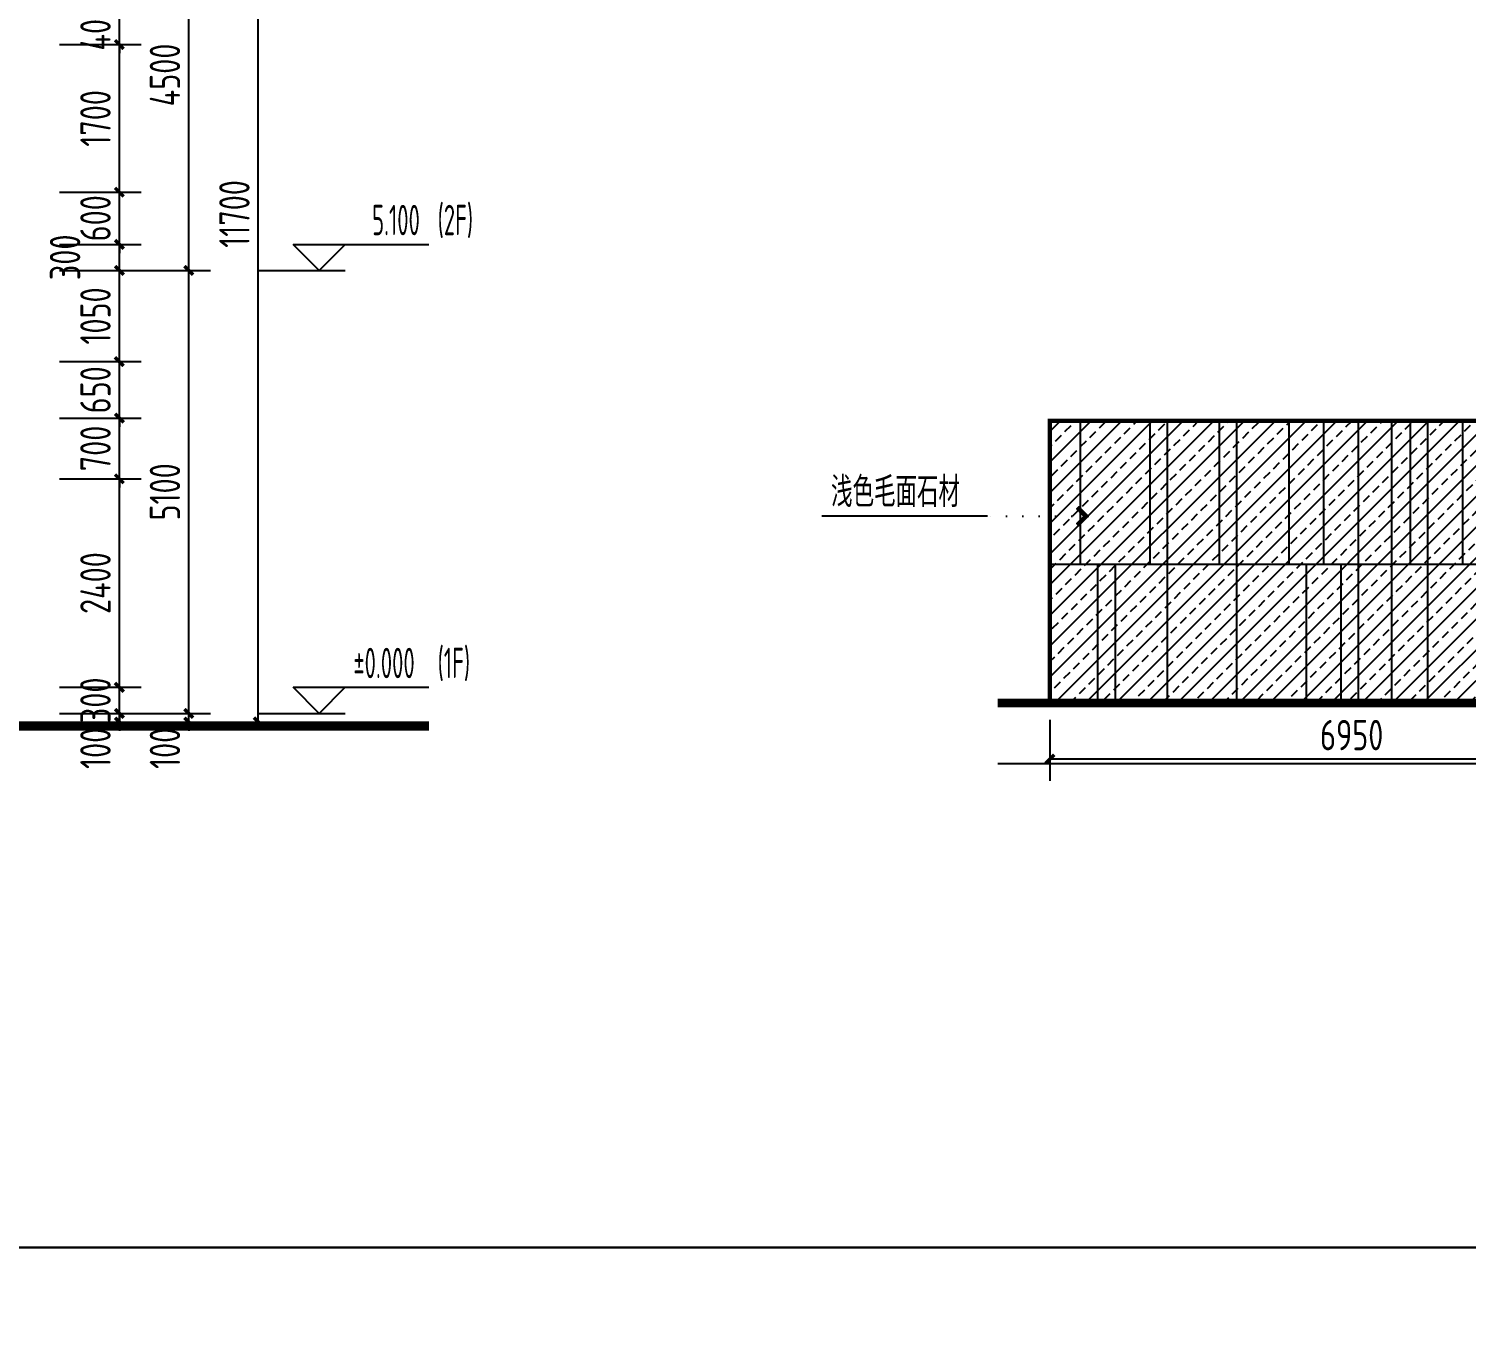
# Model space of a CAD drawing. Extents: x -280168 to 205214, y -148835 to -64913.
# Drawn here: x 165642 to 182195, y -118803 to -103900 of the extents above; entities that cross this region are included whole.
import ezdxf

# ---------------------------------------------------------------- set-up
doc = ezdxf.new("R2010")
doc.units = 0
doc.header["$LTSCALE"] = 1000
doc.header["$MEASUREMENT"] = 0
doc.linetypes.add('DOT2', pattern=[0.125, 0, -0.125])
for name, color, linetype in [('01-标注_尺寸', 124, 'Continuous'), ('01-标注_标高', 200, 'Continuous'), ('01-标注_符号', 200, 'Continuous'), ('01-标注_轴线坐标', 132, 'Continuous'), ('02-TEXT_标注', 130, 'Continuous'), ('05-填充_156', 156, 'Continuous'), ('A-C_窗', 140, 'Continuous'), ('E-立面轮廓', 241, 'Continuous')]:
    doc.layers.add(name, color=color, linetype=linetype)
doc.layers.add('04-不打印_辅助线', color=165, linetype='Continuous', plot=False)
doc.styles.add('_TCH_DIM', font='ros1.shx', dxfattribs={"width": 0.75, "bigfont": 'jd.shx'})
doc.styles.add('_TCH_DIM_T3', font='ros1.shx', dxfattribs={"width": 0.85, "bigfont": 'jd.shx'})
doc.styles.add('_TCH_LABEL', font='ros.shx', dxfattribs={"width": 0.75, "bigfont": 'jd.shx'})
doc.styles.add('logo-3', font='STXIHEI_0.TTF', dxfattribs={"width": 0.75})
doc.dimstyles.new('_TCH_ARCH&&100', dxfattribs={"dimtxt": 350, "dimasz": 100, "dimexe": 250, "dimexo": 300, "dimgap": 100, "dimtad": 1, "dimdec": 0, "dimzin": 0, "dimdsep": 46, "dimtxsty": '_TCH_DIM_T3', "dimblk": 'ARCHTICK', "dimcen": 0.09, "dimclrt": 7, "dimazin": 2, "dimtfac": 1, "dimtdec": 0, "dimtix": 1, "dimtmove": 2, "dimatfit": 3, "dimfxl": 0, "dimtolj": 1, "dimtzin": 0, "dimarcsym": 0})
doc.dimstyles.new('副本 ISO-1', dxfattribs={"dimtxt": 2.5, "dimasz": 1.5, "dimexe": 1.25, "dimexo": 0.625, "dimtad": 1, "dimdec": 0, "dimtxsty": 'logo-3', "dimblk": 'ARCHTICK', "dimcen": 2.5, "dimdle": 1, "dimadec": 0, "dimazin": 0, "dimtfac": 1, "dimtdec": 0, "dimtix": 1, "dimtmove": 0, "dimatfit": 3, "dimldrblk": 'AR', "dimfxl": 0, "dimarcsym": 0})

# ---------------------------------------------------------------- blocks, each defined once
blk = doc.blocks.new('_ArchTick')
at = {"color": 0, "linetype": 'ByBlock', "const_width": 0.4}
blk.add_lwpolyline([(-0.5, -0.5), (0.5, 0.5)], dxfattribs=at)
blk = doc.blocks.new('*X10')
at = {"color": 0}
for p, q in [((-1012.312, 1692.723), (-1012.284, 1692.723)), ((-1012.312, 1692.722), (-1012.312, 1692.723)), ((-1012.311, 1692.724), (-1012.285, 1692.724)), ((-1012.311, 1692.721), (-1012.311, 1692.724)), ((-1012.311, 1692.722), (-1012.283, 1692.722)), ((-1012.31, 1692.725), (-1012.286, 1692.725)), ((-1012.31, 1692.72), (-1012.31, 1692.725)), ((-1012.31, 1692.721), (-1012.282, 1692.721)), ((-1012.309, 1692.726), (-1012.287, 1692.726)), ((-1012.309, 1692.719), (-1012.309, 1692.726)), ((-1012.309, 1692.72), (-1012.281, 1692.72)), ((-1012.308, 1692.727), (-1012.288, 1692.727)), ((-1012.308, 1692.718), (-1012.308, 1692.727)), ((-1012.308, 1692.719), (-1012.28, 1692.719)), ((-1012.307, 1692.728), (-1012.289, 1692.728)), ((-1012.307, 1692.717), (-1012.307, 1692.728)), ((-1012.307, 1692.718), (-1012.279, 1692.718)), ((-1012.306, 1692.729), (-1012.29, 1692.729)), ((-1012.306, 1692.716), (-1012.306, 1692.729)), ((-1012.306, 1692.717), (-1012.278, 1692.717)), ((-1012.305, 1692.73), (-1012.291, 1692.73)), ((-1012.305, 1692.715), (-1012.305, 1692.73)), ((-1012.305, 1692.716), (-1012.277, 1692.716)), ((-1012.304, 1692.731), (-1012.292, 1692.731)), ((-1012.304, 1692.714), (-1012.304, 1692.731)), ((-1012.304, 1692.715), (-1012.276, 1692.715)), ((-1012.303, 1692.732), (-1012.293, 1692.732)), ((-1012.303, 1692.713), (-1012.303, 1692.732)), ((-1012.303, 1692.714), (-1012.275, 1692.714)), ((-1012.302, 1692.733), (-1012.294, 1692.733)), ((-1012.302, 1692.712), (-1012.302, 1692.733)), ((-1012.302, 1692.713), (-1012.274, 1692.713)), ((-1012.301, 1692.734), (-1012.295, 1692.734)), ((-1012.301, 1692.711), (-1012.301, 1692.734)), ((-1012.301, 1692.712), (-1012.273, 1692.712)), ((-1012.3, 1692.735), (-1012.296, 1692.735)), ((-1012.3, 1692.71), (-1012.3, 1692.735)), ((-1012.3, 1692.711), (-1012.272, 1692.711)), ((-1012.299, 1692.736), (-1012.297, 1692.736)), ((-1012.299, 1692.709), (-1012.299, 1692.736)), ((-1012.299, 1692.71), (-1012.271, 1692.71)), ((-1012.298, 1692.708), (-1012.298, 1692.736)), ((-1012.298, 1692.709), (-1012.27, 1692.709)), ((-1012.297, 1692.707), (-1012.297, 1692.735)), ((-1012.297, 1692.708), (-1012.269, 1692.708)), ((-1012.296, 1692.706), (-1012.296, 1692.734)), ((-1012.296, 1692.707), (-1012.268, 1692.707)), ((-1012.295, 1692.705), (-1012.295, 1692.733)), ((-1012.295, 1692.706), (-1012.267, 1692.706)), ((-1012.294, 1692.704), (-1012.294, 1692.732)), ((-1012.294, 1692.705), (-1012.266, 1692.705)), ((-1012.293, 1692.703), (-1012.293, 1692.731)), ((-1012.293, 1692.704), (-1012.265, 1692.704)), ((-1012.292, 1692.702), (-1012.292, 1692.73)), ((-1012.292, 1692.703), (-1012.264, 1692.703)), ((-1012.291, 1692.701), (-1012.291, 1692.729)), ((-1012.291, 1692.702), (-1012.263, 1692.702)), ((-1012.29, 1692.7), (-1012.29, 1692.728)), ((-1012.29, 1692.701), (-1012.262, 1692.701)), ((-1012.289, 1692.699), (-1012.289, 1692.727)), ((-1012.289, 1692.7), (-1012.261, 1692.7)), ((-1012.288, 1692.698), (-1012.288, 1692.726)), ((-1012.288, 1692.699), (-1012.26, 1692.699)), ((-1012.287, 1692.697), (-1012.287, 1692.725)), ((-1012.287, 1692.698), (-1012.259, 1692.698)), ((-1012.286, 1692.696), (-1012.286, 1692.724)), ((-1012.286, 1692.697), (-1012.258, 1692.697)), ((-1012.286, 1692.644), (-1012.257, 1692.644)), ((-1012.286, 1692.615), (-1012.286, 1692.644)), ((-1012.285, 1692.695), (-1012.285, 1692.723)), ((-1012.285, 1692.696), (-1012.257, 1692.696)), ((-1012.285, 1692.645), (-1012.256, 1692.645)), ((-1012.285, 1692.616), (-1012.285, 1692.645)), ((-1012.284, 1692.694), (-1012.284, 1692.722)), ((-1012.284, 1692.695), (-1012.256, 1692.695)), ((-1012.284, 1692.646), (-1012.255, 1692.646)), ((-1012.284, 1692.617), (-1012.284, 1692.646)), ((-1012.283, 1692.693), (-1012.283, 1692.721)), ((-1012.283, 1692.694), (-1012.255, 1692.694)), ((-1012.283, 1692.647), (-1012.254, 1692.647)), ((-1012.283, 1692.618), (-1012.283, 1692.647)), ((-1012.282, 1692.692), (-1012.282, 1692.72)), ((-1012.282, 1692.693), (-1012.254, 1692.693)), ((-1012.282, 1692.648), (-1012.253, 1692.648)), ((-1012.282, 1692.619), (-1012.282, 1692.648)), ((-1012.281, 1692.691), (-1012.281, 1692.719)), ((-1012.281, 1692.692), (-1012.253, 1692.692)), ((-1012.281, 1692.649), (-1012.252, 1692.649)), ((-1012.281, 1692.62), (-1012.281, 1692.649)), ((-1012.28, 1692.69), (-1012.28, 1692.718)), ((-1012.28, 1692.691), (-1012.252, 1692.691)), ((-1012.28, 1692.65), (-1012.251, 1692.65)), ((-1012.28, 1692.621), (-1012.28, 1692.65)), ((-1012.279, 1692.689), (-1012.279, 1692.717)), ((-1012.279, 1692.69), (-1012.251, 1692.69)), ((-1012.279, 1692.651), (-1012.25, 1692.651)), ((-1012.279, 1692.622), (-1012.279, 1692.651)), ((-1012.278, 1692.688), (-1012.278, 1692.716)), ((-1012.278, 1692.689), (-1012.25, 1692.689)), ((-1012.278, 1692.652), (-1012.249, 1692.652)), ((-1012.278, 1692.623), (-1012.278, 1692.652)), ((-1012.277, 1692.687), (-1012.277, 1692.715)), ((-1012.277, 1692.688), (-1012.249, 1692.688)), ((-1012.277, 1692.653), (-1012.248, 1692.653)), ((-1012.277, 1692.624), (-1012.277, 1692.653)), ((-1012.276, 1692.686), (-1012.276, 1692.714)), ((-1012.276, 1692.687), (-1012.248, 1692.687)), ((-1012.276, 1692.654), (-1012.247, 1692.654)), ((-1012.276, 1692.625), (-1012.276, 1692.654)), ((-1012.275, 1692.685), (-1012.275, 1692.713)), ((-1012.275, 1692.686), (-1012.247, 1692.686)), ((-1012.275, 1692.655), (-1012.246, 1692.655)), ((-1012.275, 1692.626), (-1012.275, 1692.655)), ((-1012.274, 1692.684), (-1012.274, 1692.712)), ((-1012.274, 1692.685), (-1012.246, 1692.685)), ((-1012.274, 1692.656), (-1012.245, 1692.656)), ((-1012.274, 1692.627), (-1012.274, 1692.656)), ((-1012.273, 1692.683), (-1012.273, 1692.711)), ((-1012.273, 1692.684), (-1012.245, 1692.684)), ((-1012.273, 1692.657), (-1012.244, 1692.657)), ((-1012.273, 1692.628), (-1012.273, 1692.657)), ((-1012.272, 1692.682), (-1012.272, 1692.71)), ((-1012.272, 1692.683), (-1012.244, 1692.683)), ((-1012.272, 1692.658), (-1012.243, 1692.658)), ((-1012.272, 1692.629), (-1012.272, 1692.658)), ((-1012.271, 1692.681), (-1012.271, 1692.709)), ((-1012.271, 1692.682), (-1012.243, 1692.682)), ((-1012.271, 1692.659), (-1012.242, 1692.659)), ((-1012.271, 1692.63), (-1012.271, 1692.659)), ((-1012.27, 1692.68), (-1012.27, 1692.708)), ((-1012.27, 1692.681), (-1012.242, 1692.681)), ((-1012.27, 1692.66), (-1012.241, 1692.66)), ((-1012.27, 1692.631), (-1012.27, 1692.66)), ((-1012.269, 1692.679), (-1012.269, 1692.707)), ((-1012.269, 1692.68), (-1012.241, 1692.68)), ((-1012.269, 1692.661), (-1012.24, 1692.661)), ((-1012.269, 1692.632), (-1012.269, 1692.661)), ((-1012.268, 1692.678), (-1012.268, 1692.706)), ((-1012.268, 1692.679), (-1012.24, 1692.679)), ((-1012.268, 1692.662), (-1012.239, 1692.662)), ((-1012.268, 1692.633), (-1012.268, 1692.662)), ((-1012.267, 1692.677), (-1012.267, 1692.705)), ((-1012.267, 1692.678), (-1012.239, 1692.678)), ((-1012.267, 1692.663), (-1012.238, 1692.663)), ((-1012.267, 1692.634), (-1012.267, 1692.663)), ((-1012.266, 1692.676), (-1012.266, 1692.704)), ((-1012.266, 1692.677), (-1012.238, 1692.677)), ((-1012.266, 1692.664), (-1012.237, 1692.664)), ((-1012.266, 1692.635), (-1012.266, 1692.664)), ((-1012.265, 1692.675), (-1012.265, 1692.703)), ((-1012.265, 1692.676), (-1012.237, 1692.676)), ((-1012.265, 1692.665), (-1012.236, 1692.665)), ((-1012.265, 1692.636), (-1012.265, 1692.665)), ((-1012.264, 1692.674), (-1012.264, 1692.702)), ((-1012.264, 1692.675), (-1012.236, 1692.675)), ((-1012.264, 1692.666), (-1012.235, 1692.666)), ((-1012.264, 1692.637), (-1012.264, 1692.666)), ((-1012.263, 1692.673), (-1012.263, 1692.701)), ((-1012.263, 1692.674), (-1012.235, 1692.674)), ((-1012.263, 1692.667), (-1012.234, 1692.667)), ((-1012.263, 1692.638), (-1012.263, 1692.667)), ((-1012.262, 1692.672), (-1012.262, 1692.7)), ((-1012.262, 1692.673), (-1012.234, 1692.673)), ((-1012.262, 1692.668), (-1012.233, 1692.668)), ((-1012.262, 1692.639), (-1012.262, 1692.668)), ((-1012.261, 1692.671), (-1012.261, 1692.699)), ((-1012.261, 1692.672), (-1012.233, 1692.672)), ((-1012.261, 1692.669), (-1012.232, 1692.669)), ((-1012.261, 1692.64), (-1012.261, 1692.669)), ((-1012.26, 1692.67), (-1012.26, 1692.698)), ((-1012.26, 1692.671), (-1012.232, 1692.671)), ((-1012.26, 1692.67), (-1012.231, 1692.67)), ((-1012.26, 1692.641), (-1012.26, 1692.67)), ((-1012.259, 1692.642), (-1012.259, 1692.697)), ((-1012.258, 1692.643), (-1012.258, 1692.696)), ((-1012.257, 1692.644), (-1012.257, 1692.695)), ((-1012.256, 1692.645), (-1012.256, 1692.694)), ((-1012.255, 1692.646), (-1012.255, 1692.693)), ((-1012.254, 1692.647), (-1012.254, 1692.692)), ((-1012.253, 1692.648), (-1012.253, 1692.691)), ((-1012.252, 1692.649), (-1012.252, 1692.69)), ((-1012.251, 1692.65), (-1012.251, 1692.689)), ((-1012.25, 1692.651), (-1012.25, 1692.688)), ((-1012.249, 1692.652), (-1012.249, 1692.687)), ((-1012.248, 1692.653), (-1012.248, 1692.686)), ((-1012.247, 1692.654), (-1012.247, 1692.685)), ((-1012.246, 1692.655), (-1012.246, 1692.684)), ((-1012.245, 1692.656), (-1012.245, 1692.683)), ((-1012.244, 1692.657), (-1012.244, 1692.682)), ((-1012.243, 1692.658), (-1012.243, 1692.681)), ((-1012.242, 1692.659), (-1012.242, 1692.68)), ((-1012.241, 1692.66), (-1012.241, 1692.679)), ((-1012.24, 1692.661), (-1012.24, 1692.678)), ((-1012.239, 1692.662), (-1012.239, 1692.677)), ((-1012.238, 1692.663), (-1012.238, 1692.676)), ((-1012.237, 1692.664), (-1012.237, 1692.675)), ((-1012.236, 1692.665), (-1012.236, 1692.674)), ((-1012.235, 1692.666), (-1012.235, 1692.673)), ((-1012.234, 1692.667), (-1012.234, 1692.672)), ((-1012.233, 1692.668), (-1012.233, 1692.671)), ((-1012.232, 1692.669), (-1012.232, 1692.67)), ((-1012.312, 1692.618), (-1012.283, 1692.618)), ((-1012.312, 1692.617), (-1012.312, 1692.618)), ((-1012.311, 1692.619), (-1012.282, 1692.619)), ((-1012.311, 1692.616), (-1012.311, 1692.619)), ((-1012.311, 1692.617), (-1012.284, 1692.617)), ((-1012.31, 1692.62), (-1012.281, 1692.62)), ((-1012.31, 1692.615), (-1012.31, 1692.62)), ((-1012.31, 1692.616), (-1012.285, 1692.616)), ((-1012.309, 1692.621), (-1012.28, 1692.621)), ((-1012.309, 1692.614), (-1012.309, 1692.621)), ((-1012.309, 1692.615), (-1012.286, 1692.615)), ((-1012.308, 1692.622), (-1012.279, 1692.622)), ((-1012.308, 1692.613), (-1012.308, 1692.622)), ((-1012.308, 1692.614), (-1012.287, 1692.614)), ((-1012.307, 1692.623), (-1012.278, 1692.623)), ((-1012.307, 1692.612), (-1012.307, 1692.623)), ((-1012.307, 1692.613), (-1012.288, 1692.613)), ((-1012.306, 1692.624), (-1012.277, 1692.624)), ((-1012.306, 1692.611), (-1012.306, 1692.624)), ((-1012.306, 1692.612), (-1012.289, 1692.612)), ((-1012.305, 1692.625), (-1012.276, 1692.625)), ((-1012.305, 1692.61), (-1012.305, 1692.625)), ((-1012.305, 1692.611), (-1012.29, 1692.611)), ((-1012.304, 1692.626), (-1012.275, 1692.626)), ((-1012.304, 1692.609), (-1012.304, 1692.626)), ((-1012.304, 1692.61), (-1012.291, 1692.61)), ((-1012.303, 1692.627), (-1012.274, 1692.627)), ((-1012.303, 1692.608), (-1012.303, 1692.627)), ((-1012.303, 1692.609), (-1012.292, 1692.609)), ((-1012.302, 1692.628), (-1012.273, 1692.628)), ((-1012.302, 1692.607), (-1012.302, 1692.628)), ((-1012.302, 1692.608), (-1012.293, 1692.608)), ((-1012.301, 1692.629), (-1012.272, 1692.629)), ((-1012.301, 1692.606), (-1012.301, 1692.629)), ((-1012.301, 1692.607), (-1012.294, 1692.607)), ((-1012.3, 1692.63), (-1012.271, 1692.63)), ((-1012.3, 1692.605), (-1012.3, 1692.63)), ((-1012.3, 1692.606), (-1012.295, 1692.606)), ((-1012.299, 1692.631), (-1012.27, 1692.631)), ((-1012.299, 1692.604), (-1012.299, 1692.631)), ((-1012.299, 1692.605), (-1012.296, 1692.605)), ((-1012.298, 1692.632), (-1012.269, 1692.632)), ((-1012.298, 1692.603), (-1012.298, 1692.632)), ((-1012.298, 1692.604), (-1012.297, 1692.604)), ((-1012.297, 1692.633), (-1012.268, 1692.633)), ((-1012.297, 1692.604), (-1012.297, 1692.633)), ((-1012.296, 1692.634), (-1012.267, 1692.634)), ((-1012.296, 1692.605), (-1012.296, 1692.634)), ((-1012.295, 1692.635), (-1012.266, 1692.635)), ((-1012.295, 1692.606), (-1012.295, 1692.635)), ((-1012.294, 1692.636), (-1012.265, 1692.636)), ((-1012.294, 1692.607), (-1012.294, 1692.636)), ((-1012.293, 1692.637), (-1012.264, 1692.637)), ((-1012.293, 1692.608), (-1012.293, 1692.637)), ((-1012.292, 1692.638), (-1012.263, 1692.638)), ((-1012.292, 1692.609), (-1012.292, 1692.638)), ((-1012.291, 1692.639), (-1012.262, 1692.639)), ((-1012.291, 1692.61), (-1012.291, 1692.639)), ((-1012.29, 1692.64), (-1012.261, 1692.64)), ((-1012.29, 1692.611), (-1012.29, 1692.64)), ((-1012.289, 1692.641), (-1012.26, 1692.641)), ((-1012.289, 1692.612), (-1012.289, 1692.641)), ((-1012.288, 1692.642), (-1012.259, 1692.642)), ((-1012.288, 1692.613), (-1012.288, 1692.642)), ((-1012.287, 1692.643), (-1012.258, 1692.643)), ((-1012.287, 1692.614), (-1012.287, 1692.643))]:
    blk.add_line(p, q, dxfattribs=at)
blk = doc.blocks.new('A-ARROW')
blk.add_lwpolyline([(0.081, 0.052), (0.067, 0.067), (0, 0), (0.067, -0.067), (0.081, -0.052), (0.028, 0)], close=True)
at = {"rotation": 180}
blk.add_blockref('*X10', (-1012.231, 1692.67), dxfattribs=at)
blk = doc.blocks.new('AR')
at = {"xscale": -21.59999999986031, "yscale": 21.59999999999127, "zscale": 21.6, "rotation": 359.9999997162888}
blk.add_blockref('A-ARROW', (0, 0), dxfattribs=at)
blk = doc.blocks.new('*D898')
at = {"layer": '01-标注_轴线坐标', "color": 0, "lineweight": -2, "transparency": 16777216}
for p, q in [((167060, -100182), (168535, -100182)), ((168285, -111882), (168285, -100182)), ((167060, -111882), (168535, -111882))]:
    blk.add_line(p, q, dxfattribs=at)
at = {"layer": 'Defpoints', "color": 0, "transparency": 16777216}
for p in [(166760, -100182), (168285, -100182), (166760, -111882)]:
    blk.add_point(p, dxfattribs=at)
at = {"layer": '01-标注_轴线坐标', "color": 0, "lineweight": -2, "transparency": 16777216, "xscale": 100, "yscale": 100, "zscale": 100}
for p, rotation in [((168285, -100182), 90), ((168285, -111882), 270)]:
    blk.add_blockref('_ArchTick', p, dxfattribs=dict(at, rotation=rotation))
at = {"layer": '01-标注_轴线坐标', "color": 7, "transparency": 16777216, "insert": (168010, -106032), "char_height": 350, "attachment_point": 5, "rotation": 90, "style": '_TCH_DIM_T3'}
blk.add_mtext('\\A1;11700', dxfattribs=at)
blk = doc.blocks.new('*D899')
at = {"layer": '01-标注_尺寸', "color": 0, "lineweight": -2, "transparency": 16777216}
for p, q in [((166685, -111782), (166685, -111682)), ((165995, -111782), (166935, -111782)), ((165995, -111882), (166935, -111882)), ((166685, -111882), (166685, -111782)), ((166685, -111882), (166685, -111982))]:
    blk.add_line(p, q, dxfattribs=at)
at = {"layer": 'Defpoints', "color": 0, "transparency": 16777216}
for p in [(165695, -111782), (165695, -111882), (166685, -111782)]:
    blk.add_point(p, dxfattribs=at)
at = {"layer": '01-标注_尺寸', "color": 0, "lineweight": -2, "transparency": 16777216, "xscale": 100, "yscale": 100, "zscale": 100}
for p, rotation in [((166685, -111782), 270), ((166685, -111882), 90)]:
    blk.add_blockref('_ArchTick', p, dxfattribs=dict(at, rotation=rotation))
at = {"layer": '01-标注_尺寸', "color": 7, "transparency": 16777216, "insert": (166410, -112185), "char_height": 350, "attachment_point": 5, "rotation": 90, "style": '_TCH_DIM_T3'}
blk.add_mtext('\\A1;100', dxfattribs=at)
blk = doc.blocks.new('*D900')
at = {"layer": '01-标注_尺寸', "color": 0, "lineweight": -2, "transparency": 16777216}
for p, q in [((166685, -111482), (166685, -111382)), ((165995, -111482), (166935, -111482)), ((166685, -111782), (166685, -111482)), ((165995, -111782), (166935, -111782)), ((166685, -111782), (166685, -111882))]:
    blk.add_line(p, q, dxfattribs=at)
at = {"layer": 'Defpoints', "color": 0, "transparency": 16777216}
for p in [(165695, -111482), (166685, -111482), (165695, -111782)]:
    blk.add_point(p, dxfattribs=at)
at = {"layer": '01-标注_尺寸', "color": 0, "lineweight": -2, "transparency": 16777216, "xscale": 100, "yscale": 100, "zscale": 100}
for p, rotation in [((166685, -111482), 270), ((166685, -111782), 90)]:
    blk.add_blockref('_ArchTick', p, dxfattribs=dict(at, rotation=rotation))
at = {"layer": '01-标注_尺寸', "color": 7, "transparency": 16777216, "insert": (166410, -111632), "char_height": 350, "attachment_point": 5, "rotation": 90, "style": '_TCH_DIM_T3'}
blk.add_mtext('\\A1;300', dxfattribs=at)
blk = doc.blocks.new('*D901')
at = {"layer": '01-标注_尺寸', "color": 0, "lineweight": -2, "transparency": 16777216}
for p, q in [((165995, -109082), (166935, -109082)), ((166685, -111482), (166685, -109082)), ((165995, -111482), (166935, -111482))]:
    blk.add_line(p, q, dxfattribs=at)
at = {"layer": 'Defpoints', "color": 0, "transparency": 16777216}
for p in [(165695, -109082), (166685, -109082), (165695, -111482)]:
    blk.add_point(p, dxfattribs=at)
at = {"layer": '01-标注_尺寸', "color": 0, "lineweight": -2, "transparency": 16777216, "xscale": 100, "yscale": 100, "zscale": 100}
for p, rotation in [((166685, -109082), 90), ((166685, -111482), 270)]:
    blk.add_blockref('_ArchTick', p, dxfattribs=dict(at, rotation=rotation))
at = {"layer": '01-标注_尺寸', "color": 7, "transparency": 16777216, "insert": (166410, -110282), "char_height": 350, "attachment_point": 5, "rotation": 90, "style": '_TCH_DIM_T3'}
blk.add_mtext('\\A1;2400', dxfattribs=at)
blk = doc.blocks.new('*D902')
at = {"layer": '01-标注_尺寸', "color": 0, "lineweight": -2, "transparency": 16777216}
for p, q in [((165995, -108382), (166935, -108382)), ((166685, -108382), (166685, -108282)), ((166685, -109082), (166685, -108382)), ((165995, -109082), (166935, -109082)), ((166685, -109082), (166685, -109182))]:
    blk.add_line(p, q, dxfattribs=at)
at = {"layer": 'Defpoints', "color": 0, "transparency": 16777216}
for p in [(165695, -108382), (166685, -108382), (165695, -109082)]:
    blk.add_point(p, dxfattribs=at)
at = {"layer": '01-标注_尺寸', "color": 0, "lineweight": -2, "transparency": 16777216, "xscale": 100, "yscale": 100, "zscale": 100}
for p, rotation in [((166685, -108382), 270), ((166685, -109082), 90)]:
    blk.add_blockref('_ArchTick', p, dxfattribs=dict(at, rotation=rotation))
at = {"layer": '01-标注_尺寸', "color": 7, "transparency": 16777216, "insert": (166410, -108732), "char_height": 350, "attachment_point": 5, "rotation": 90, "style": '_TCH_DIM_T3'}
blk.add_mtext('\\A1;700', dxfattribs=at)
blk = doc.blocks.new('*D903')
at = {"layer": '01-标注_尺寸', "color": 0, "lineweight": -2, "transparency": 16777216}
for p, q in [((165995, -107732), (166935, -107732)), ((166685, -107732), (166685, -107632)), ((166685, -108382), (166685, -107732)), ((165995, -108382), (166935, -108382)), ((166685, -108382), (166685, -108482))]:
    blk.add_line(p, q, dxfattribs=at)
at = {"layer": 'Defpoints', "color": 0, "transparency": 16777216}
for p in [(165695, -107732), (166685, -107732), (165695, -108382)]:
    blk.add_point(p, dxfattribs=at)
at = {"layer": '01-标注_尺寸', "color": 0, "lineweight": -2, "transparency": 16777216, "xscale": 100, "yscale": 100, "zscale": 100}
for p, rotation in [((166685, -107732), 270), ((166685, -108382), 90)]:
    blk.add_blockref('_ArchTick', p, dxfattribs=dict(at, rotation=rotation))
at = {"layer": '01-标注_尺寸', "color": 7, "transparency": 16777216, "insert": (166410, -108057), "char_height": 350, "attachment_point": 5, "rotation": 90, "style": '_TCH_DIM_T3'}
blk.add_mtext('\\A1;650', dxfattribs=at)
blk = doc.blocks.new('*D904')
at = {"layer": '01-标注_尺寸', "color": 0, "lineweight": -2, "transparency": 16777216}
for p, q in [((165995, -106682), (166935, -106682)), ((166685, -107732), (166685, -106682)), ((165995, -107732), (166935, -107732))]:
    blk.add_line(p, q, dxfattribs=at)
at = {"layer": 'Defpoints', "color": 0, "transparency": 16777216}
for p in [(165695, -106682), (166685, -106682), (165695, -107732)]:
    blk.add_point(p, dxfattribs=at)
at = {"layer": '01-标注_尺寸', "color": 0, "lineweight": -2, "transparency": 16777216, "xscale": 100, "yscale": 100, "zscale": 100}
for p, rotation in [((166685, -106682), 90), ((166685, -107732), 270)]:
    blk.add_blockref('_ArchTick', p, dxfattribs=dict(at, rotation=rotation))
at = {"layer": '01-标注_尺寸', "color": 7, "transparency": 16777216, "insert": (166410, -107207), "char_height": 350, "attachment_point": 5, "rotation": 90, "style": '_TCH_DIM_T3'}
blk.add_mtext('\\A1;1050', dxfattribs=at)
blk = doc.blocks.new('*D905')
at = {"layer": '01-标注_尺寸', "color": 0, "lineweight": -2, "transparency": 16777216}
for p, q in [((165995, -106382), (166935, -106382)), ((166685, -106682), (166685, -106382)), ((165995, -106682), (166935, -106682))]:
    blk.add_line(p, q, dxfattribs=at)
at = {"layer": 'Defpoints', "color": 0, "transparency": 16777216}
for p in [(165695, -106382), (166685, -106382), (165695, -106682)]:
    blk.add_point(p, dxfattribs=at)
at = {"layer": '01-标注_尺寸', "color": 0, "lineweight": -2, "transparency": 16777216, "xscale": 100, "yscale": 100, "zscale": 100}
for p, rotation in [((166685, -106382), 90), ((166685, -106682), 270)]:
    blk.add_blockref('_ArchTick', p, dxfattribs=dict(at, rotation=rotation))
at = {"layer": '01-标注_尺寸', "color": 7, "transparency": 16777216, "insert": (166060, -106532), "char_height": 350, "attachment_point": 5, "rotation": 90, "style": '_TCH_DIM_T3'}
blk.add_mtext('\\A1;300', dxfattribs=at)
blk = doc.blocks.new('*D906')
at = {"layer": '01-标注_尺寸', "color": 0, "lineweight": -2, "transparency": 16777216}
for p, q in [((166685, -105782), (166685, -105682)), ((165995, -105782), (166935, -105782)), ((166685, -106382), (166685, -105782)), ((165995, -106382), (166935, -106382)), ((166685, -106382), (166685, -106482))]:
    blk.add_line(p, q, dxfattribs=at)
at = {"layer": 'Defpoints', "color": 0, "transparency": 16777216}
for p in [(165695, -105782), (166685, -105782), (165695, -106382)]:
    blk.add_point(p, dxfattribs=at)
at = {"layer": '01-标注_尺寸', "color": 0, "lineweight": -2, "transparency": 16777216, "xscale": 100, "yscale": 100, "zscale": 100}
for p, rotation in [((166685, -105782), 270), ((166685, -106382), 90)]:
    blk.add_blockref('_ArchTick', p, dxfattribs=dict(at, rotation=rotation))
at = {"layer": '01-标注_尺寸', "color": 7, "transparency": 16777216, "insert": (166410, -106082), "char_height": 350, "attachment_point": 5, "rotation": 90, "style": '_TCH_DIM_T3'}
blk.add_mtext('\\A1;600', dxfattribs=at)
blk = doc.blocks.new('*D907')
at = {"layer": '01-标注_尺寸', "color": 0, "lineweight": -2, "transparency": 16777216}
for p, q in [((165995, -104082), (166935, -104082)), ((166685, -105782), (166685, -104082)), ((165995, -105782), (166935, -105782))]:
    blk.add_line(p, q, dxfattribs=at)
at = {"layer": 'Defpoints', "color": 0, "transparency": 16777216}
for p in [(165695, -104082), (166685, -104082), (165695, -105782)]:
    blk.add_point(p, dxfattribs=at)
at = {"layer": '01-标注_尺寸', "color": 0, "lineweight": -2, "transparency": 16777216, "xscale": 100, "yscale": 100, "zscale": 100}
for p, rotation in [((166685, -104082), 90), ((166685, -105782), 270)]:
    blk.add_blockref('_ArchTick', p, dxfattribs=dict(at, rotation=rotation))
at = {"layer": '01-标注_尺寸', "color": 7, "transparency": 16777216, "insert": (166410, -104932), "char_height": 350, "attachment_point": 5, "rotation": 90, "style": '_TCH_DIM_T3'}
blk.add_mtext('\\A1;1700', dxfattribs=at)
blk = doc.blocks.new('*D908')
at = {"layer": '01-标注_尺寸', "color": 0, "lineweight": -2, "transparency": 16777216}
for p, q in [((166685, -103682), (166685, -103582)), ((165995, -103682), (166935, -103682)), ((166685, -104082), (166685, -103682)), ((165995, -104082), (166935, -104082)), ((166685, -104082), (166685, -104182))]:
    blk.add_line(p, q, dxfattribs=at)
at = {"layer": 'Defpoints', "color": 0, "transparency": 16777216}
for p in [(165695, -103682), (166685, -103682), (165695, -104082)]:
    blk.add_point(p, dxfattribs=at)
at = {"layer": '01-标注_尺寸', "color": 0, "lineweight": -2, "transparency": 16777216, "xscale": 100, "yscale": 100, "zscale": 100}
for p, rotation in [((166685, -103682), 270), ((166685, -104082), 90)]:
    blk.add_blockref('_ArchTick', p, dxfattribs=dict(at, rotation=rotation))
at = {"layer": '01-标注_尺寸', "color": 7, "transparency": 16777216, "insert": (166410, -103882), "char_height": 350, "attachment_point": 5, "rotation": 90, "style": '_TCH_DIM_T3'}
blk.add_mtext('\\A1;400', dxfattribs=at)
blk = doc.blocks.new('*D916')
at = {"layer": '01-标注_轴线坐标', "color": 0, "lineweight": -2, "transparency": 16777216}
for p, q in [((166260, -102182), (167735, -102182)), ((167485, -106682), (167485, -102182)), ((166260, -106682), (167735, -106682))]:
    blk.add_line(p, q, dxfattribs=at)
at = {"layer": 'Defpoints', "color": 0, "transparency": 16777216}
for p in [(165960, -102182), (167485, -102182), (165960, -106682)]:
    blk.add_point(p, dxfattribs=at)
at = {"layer": '01-标注_轴线坐标', "color": 0, "lineweight": -2, "transparency": 16777216, "xscale": 100, "yscale": 100, "zscale": 100}
for p, rotation in [((167485, -102182), 90), ((167485, -106682), 270)]:
    blk.add_blockref('_ArchTick', p, dxfattribs=dict(at, rotation=rotation))
at = {"layer": '01-标注_轴线坐标', "color": 7, "transparency": 16777216, "insert": (167210, -104432), "char_height": 350, "attachment_point": 5, "rotation": 90, "style": '_TCH_DIM_T3'}
blk.add_mtext('\\A1;4500', dxfattribs=at)
blk = doc.blocks.new('*D917')
at = {"layer": '01-标注_轴线坐标', "color": 0, "lineweight": -2, "transparency": 16777216}
for p, q in [((166260, -106682), (167735, -106682)), ((167485, -111782), (167485, -106682)), ((166260, -111782), (167735, -111782))]:
    blk.add_line(p, q, dxfattribs=at)
at = {"layer": 'Defpoints', "color": 0, "transparency": 16777216}
for p in [(165960, -106682), (167485, -106682), (165960, -111782)]:
    blk.add_point(p, dxfattribs=at)
at = {"layer": '01-标注_轴线坐标', "color": 0, "lineweight": -2, "transparency": 16777216, "xscale": 100, "yscale": 100, "zscale": 100}
for p, rotation in [((167485, -106682), 90), ((167485, -111782), 270)]:
    blk.add_blockref('_ArchTick', p, dxfattribs=dict(at, rotation=rotation))
at = {"layer": '01-标注_轴线坐标', "color": 7, "transparency": 16777216, "insert": (167210, -109232), "char_height": 350, "attachment_point": 5, "rotation": 90, "style": '_TCH_DIM_T3'}
blk.add_mtext('\\A1;5100', dxfattribs=at)
blk = doc.blocks.new('*D918')
at = {"layer": '01-标注_轴线坐标', "color": 0, "lineweight": -2, "transparency": 16777216}
for p, q in [((167485, -111782), (167485, -111682)), ((166260, -111782), (167735, -111782)), ((166260, -111882), (167735, -111882)), ((167485, -111882), (167485, -111782)), ((167485, -111882), (167485, -111982))]:
    blk.add_line(p, q, dxfattribs=at)
at = {"layer": 'Defpoints', "color": 0, "transparency": 16777216}
for p in [(165960, -111782), (165960, -111882), (167485, -111782)]:
    blk.add_point(p, dxfattribs=at)
at = {"layer": '01-标注_轴线坐标', "color": 0, "lineweight": -2, "transparency": 16777216, "xscale": 100, "yscale": 100, "zscale": 100}
for p, rotation in [((167485, -111782), 270), ((167485, -111882), 90)]:
    blk.add_blockref('_ArchTick', p, dxfattribs=dict(at, rotation=rotation))
at = {"layer": '01-标注_轴线坐标', "color": 7, "transparency": 16777216, "insert": (167210, -112185), "char_height": 350, "attachment_point": 5, "rotation": 90, "style": '_TCH_DIM_T3'}
blk.add_mtext('\\A1;100', dxfattribs=at)
blk = doc.blocks.new('*D1323')
at = {"layer": '01-标注_尺寸', "color": 0, "lineweight": -2, "transparency": 16777216}
for p, q in [((177401, -111857), (177401, -112557)), ((184351, -111857), (184351, -112557)), ((177401, -112307), (184351, -112307))]:
    blk.add_line(p, q, dxfattribs=at)
at = {"layer": 'Defpoints', "color": 0, "transparency": 16777216}
for p in [(177401, -111557), (184351, -111557), (184351, -112307)]:
    blk.add_point(p, dxfattribs=at)
at = {"layer": '01-标注_尺寸', "color": 0, "lineweight": -2, "transparency": 16777216, "xscale": 100, "yscale": 100, "zscale": 100, "rotation": 180}
blk.add_blockref('_ArchTick', (177401, -112307), dxfattribs=at)
at = {"layer": '01-标注_尺寸', "color": 0, "lineweight": -2, "transparency": 16777216, "xscale": 100, "yscale": 100, "zscale": 100}
blk.add_blockref('_ArchTick', (184351, -112307), dxfattribs=at)
at = {"layer": '01-标注_尺寸', "color": 7, "transparency": 16777216, "insert": (180876, -112032), "char_height": 350, "attachment_point": 5, "style": '_TCH_DIM_T3'}
blk.add_mtext('\\A1;6950', dxfattribs=at)

msp = doc.modelspace()

# ---------------------------------------------------------------- hatches: boundary and pattern name
at = {"layer": '05-填充_156'}
h = msp.add_hatch(dxfattribs=at)
h.set_pattern_fill('天然石材', color=256, scale=50)
h.set_pattern_definition([(45, (-352.98, 89.76), (-176.77677, 176.77677), []), (45, (-266.04, 0), (-176.77677, 176.77677), [98.68425, -56.391])])
h.paths.add_polyline_path([(177400.7, -108413.7), (193800.7, -108413.7), (193800.7, -111663.7), (177400.7, -111663.7)])

# ---------------------------------------------------------------- linework, layer by layer
at = {"layer": '01-标注_标高'}
for p, q in [((168985.3, -106682.1), (168685.3, -106382.1)), ((168685.3, -106382.1), (170250.3, -106382.1)), ((168985.3, -106682.1), (169285.3, -106382.1)), ((168285.3, -106682.1), (169285.3, -106682.1)), ((168985.3, -111782.1), (168685.3, -111482.1)), ((168685.3, -111482.1), (170250.3, -111482.1)), ((168985.3, -111782.1), (169285.3, -111482.1)), ((168285.3, -111782.1), (169285.3, -111782.1))]:
    msp.add_line(p, q, dxfattribs=at)
at = {"layer": '01-标注_符号'}
msp.add_line((176680.8, -109511.4), (174775.7, -109511.4), dxfattribs=at)
at = {"layer": '04-不打印_辅助线'}
for points in [[(123611.1, -117932.1), (197711.1, -117932.1), (197711.1, -90432.1), (123611.1, -90432.1)], [(123611.1, -145432.1), (197711.1, -145432.1), (197711.1, -117932.1), (123611.1, -117932.1)]]:
    msp.add_lwpolyline(points, close=True, dxfattribs=at)
at = {"layer": 'A-C_窗'}
for p, q in [((177750.7, -108413.7), (177750.7, -110063.7)), ((178550.7, -108413.7), (178550.7, -110063.7)), ((178750.7, -108413.7), (178750.7, -111663.7)), ((179350.7, -108413.7), (179350.7, -110063.7)), ((179550.7, -108413.7), (179550.7, -111663.7)), ((180150.7, -108413.7), (180150.7, -110063.7)), ((180550.7, -108413.7), (180550.7, -110063.7)), ((180550.7, -108413.7), (180550.7, -110063.7)), ((180950.7, -108413.7), (180950.7, -111663.7)), ((181338.1, -111663.7), (181338.1, -108413.7)), ((181550.7, -108413.7), (181550.7, -110063.7)), ((181750.7, -108413.7), (181750.7, -111663.7)), ((182150.7, -108413.7), (182150.7, -110063.7)), ((177400.7, -110063.7), (193800.7, -110063.7)), ((177950.7, -110063.7), (177950.7, -111663.7)), ((178150.7, -110063.7), (178150.7, -111663.7)), ((180350.7, -110063.7), (180350.7, -111663.7)), ((180750.7, -110063.7), (180750.7, -111663.7))]:
    msp.add_line(p, q, dxfattribs=at)
at = {"layer": 'Defpoints', "color": 1}
msp.add_lwpolyline([(194400.7, -112363.7), (176800.7, -112363.7)], dxfattribs=at)
at = {"layer": 'E-立面轮廓'}
msp.add_line((125286.8, -111882.1), (170250.3, -111882.1), dxfattribs=at)
for points, const_width in [([(193800.7, -111663.7), (193800.7, -108413.7), (177400.7, -108413.7), (177400.7, -111663.7)], 50), ([(194400.7, -111663.7), (176800.7, -111663.7)], 100), ([(125286.8, -111932.1), (170250.3, -111932.1)], 100)]:
    msp.add_lwpolyline(points, dxfattribs=dict(at, const_width=const_width))

# ---------------------------------------------------------------- texts
at = {"layer": '02-TEXT_标注'}
for s, height, style, width, p in [('5.100', 350, '_TCH_DIM', 0.6375, (169595.6, -106277.1)), ('(2F)', 350, '_TCH_DIM', 0.6375, (170350.3, -106277.1)), ('浅色毛面石材', 347.29, '_TCH_LABEL', 0.75, (174880.7, -109406.4)), ('%%P0.000', 350, '_TCH_DIM', 0.6375, (169379.9, -111377.1)), ('(1F)', 350, '_TCH_DIM', 0.6375, (170350.3, -111377.1))]:
    msp.add_text(s, height=height, dxfattribs=dict(at, style=style, width=width)).set_placement(p)

# ---------------------------------------------------------------- dimensions: what is measured, and where the dimension line sits
at = {"layer": '01-标注_尺寸'}
for p1, p2, distance, picture, middle in [((165695.1, -104082.1), (165695.1, -103682.1), -990.2, '*D908', (166410.3, -103882.1)), ((165695.1, -105782.1), (165695.1, -104082.1), -990.2, '*D907', (166410.3, -104932.1)), ((165695.1, -106382.1), (165695.1, -105782.1), -990.2, '*D906', (166410.3, -106082.1)), ((165695.1, -107732.1), (165695.1, -106682.1), -990.2, '*D904', (166410.3, -107207.1)), ((165695.1, -108382.1), (165695.1, -107732.1), -990.2, '*D903', (166410.3, -108057.1)), ((165695.1, -109082.1), (165695.1, -108382.1), -990.2, '*D902', (166410.3, -108732.1)), ((165695.1, -111482.1), (165695.1, -109082.1), -990.2, '*D901', (166410.3, -110282.1)), ((165695.1, -111782.1), (165695.1, -111482.1), -990.2, '*D900', (166410.3, -111632.1)), ((177400.7, -111556.9), (184350.7, -111556.9), -749.7, '*D1323', (180875.7, -112031.7))]:
    dim = msp.add_aligned_dim(p1=p1, p2=p2, distance=distance, dimstyle='_TCH_ARCH&&100', dxfattribs=at)
    dim.commit()
    dim.dimension.update_dxf_attribs({"geometry": picture, "text_midpoint": middle})
for base, p1, p2, picture, middle in [((166685.3, -106382.1), (165695.1, -106682.1), (165695.1, -106382.1), '*D905', (166060.3, -106532.1)), ((166685.3, -111782.1), (165695.1, -111882.1), (165695.1, -111782.1), '*D899', (166410.3, -112185.3))]:
    dim = msp.add_linear_dim(base=base, p1=p1, p2=p2, angle=90, dimstyle='_TCH_ARCH&&100', dxfattribs=at)
    dim.commit()
    dim.dimension.update_dxf_attribs({"geometry": picture, "text_midpoint": middle, "dimtype": 161})
at = {"layer": '01-标注_轴线坐标'}
for p1, p2, picture, middle in [((166760.1, -111882.1), (166760.1, -100182.1), '*D898', (168010.3, -106032.1)), ((165960.1, -106682.1), (165960.1, -102182.1), '*D916', (167210.3, -104432.1)), ((165960.1, -111782.1), (165960.1, -106682.1), '*D917', (167210.3, -109232.1))]:
    dim = msp.add_aligned_dim(p1=p1, p2=p2, distance=-1525.3, dimstyle='_TCH_ARCH&&100', dxfattribs=at)
    dim.commit()
    dim.dimension.update_dxf_attribs({"geometry": picture, "text_midpoint": middle})
dim = msp.add_linear_dim(base=(167485.3, -111782.1), p1=(165960.1, -111882.1), p2=(165960.1, -111782.1), angle=90, dimstyle='_TCH_ARCH&&100', dxfattribs=at)
dim.commit()
dim.dimension.update_dxf_attribs({"geometry": '*D918', "text_midpoint": (167210.3, -112185.3), "dimtype": 161})

# ---------------------------------------------------------------- leaders
at = {"layer": '01-标注_符号', "color": 51, "linetype": 'DOT2', "ltscale": 1.5}
msp.add_leader([(177840.6, -109511.4), (176680.8, -109511.4)], dimstyle='副本 ISO-1', override={"dimasz": 75, "dimtad": 0}, dxfattribs=at)

doc.saveas('drawing.dxf')
